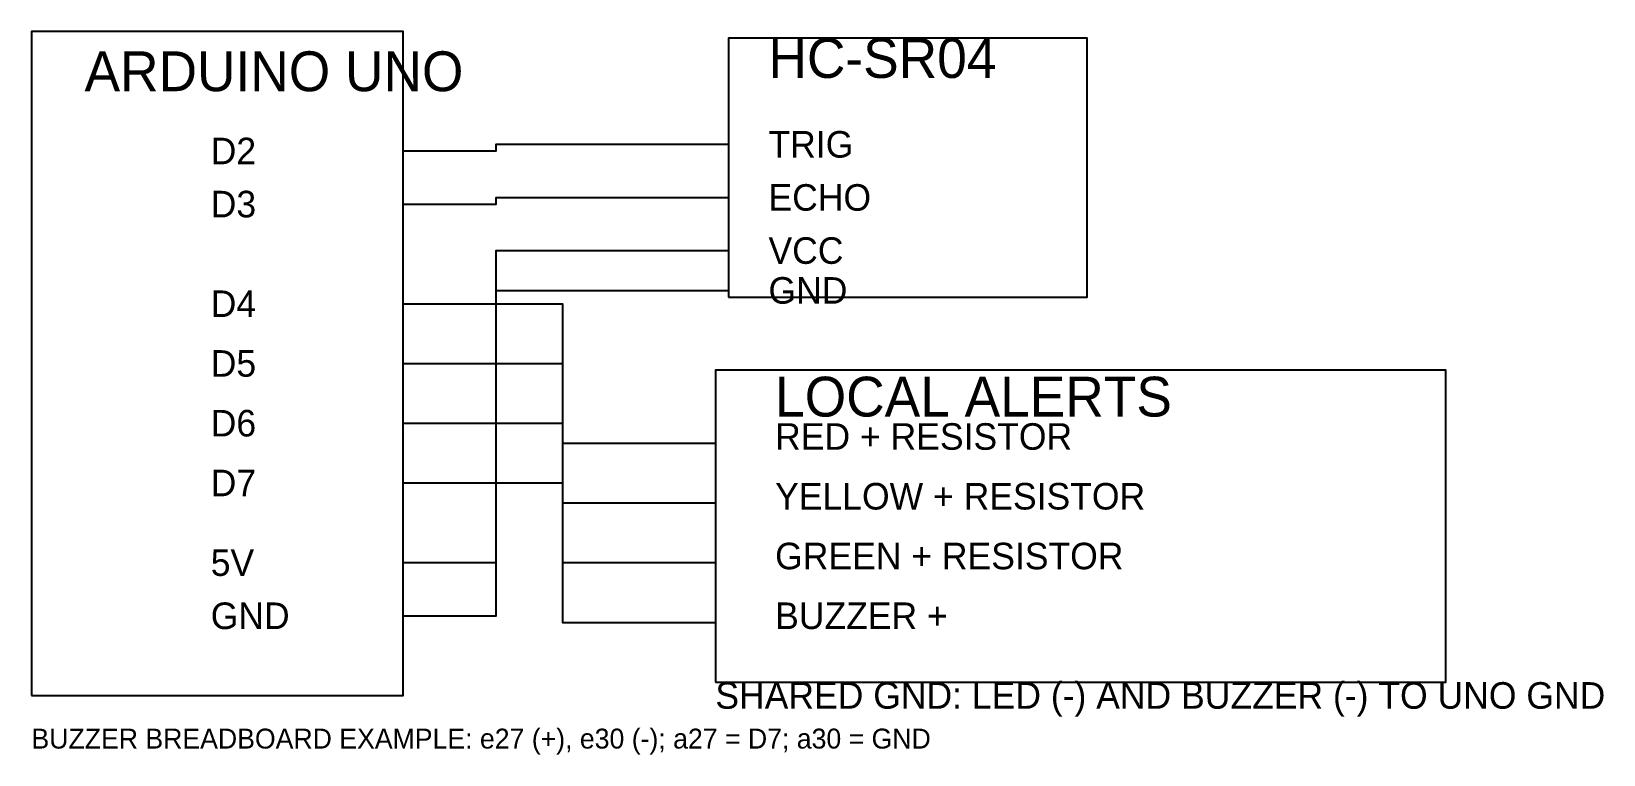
# Model space of a CAD drawing. Header units: metres. Extents: x 10 to 247, y 1 to 110.
import ezdxf

# ---------------------------------------------------------------- set-up
doc = ezdxf.new("R2010")
doc.units = ezdxf.units.M
for name, color, linetype in [('BOARD', 5, 'Continuous'), ('MODULE', 4, 'Continuous'), ('NET_BUZZER', 6, 'Continuous'), ('NET_ECHO', 5, 'Continuous'), ('NET_GND', 8, 'Continuous'), ('NET_GREEN', 3, 'Continuous'), ('NET_RED', 1, 'Continuous'), ('NET_TRIG', 2, 'Continuous'), ('NET_VCC', 1, 'Continuous'), ('NET_YELLOW', 2, 'Continuous'), ('TEXT', 7, 'Continuous')]:
    doc.layers.add(name, color=color, linetype=linetype)

msp = doc.modelspace()

# ---------------------------------------------------------------- linework, layer by layer
at = {"layer": 'BOARD'}
msp.add_lwpolyline([(10, 10), (66, 10), (66, 110), (10, 110)], close=True, dxfattribs=at)
at = {"layer": 'MODULE'}
for points in [[(115, 70), (169, 70), (169, 109), (115, 109)], [(113, 12), (223, 12), (223, 59), (113, 59)]]:
    msp.add_lwpolyline(points, close=True, dxfattribs=at)
at = {"layer": 'NET_BUZZER'}
msp.add_lwpolyline([(66, 42), (90, 42), (90, 21), (113, 21)], dxfattribs=at)
at = {"layer": 'NET_ECHO'}
msp.add_lwpolyline([(66, 84), (80, 84), (80, 85), (115, 85)], dxfattribs=at)
at = {"layer": 'NET_GND'}
msp.add_lwpolyline([(66, 22), (80, 22), (80, 71), (115, 71)], dxfattribs=at)
at = {"layer": 'NET_GREEN'}
msp.add_lwpolyline([(66, 51), (90, 51), (90, 30), (113, 30)], dxfattribs=at)
at = {"layer": 'NET_RED'}
msp.add_lwpolyline([(66, 69), (90, 69), (90, 48), (113, 48)], dxfattribs=at)
at = {"layer": 'NET_TRIG'}
msp.add_lwpolyline([(66, 92), (80, 92), (80, 93), (115, 93)], dxfattribs=at)
at = {"layer": 'NET_VCC'}
msp.add_lwpolyline([(66, 30), (80, 30), (80, 77), (115, 77)], dxfattribs=at)
at = {"layer": 'NET_YELLOW'}
msp.add_lwpolyline([(66, 60), (90, 60), (90, 39), (113, 39)], dxfattribs=at)

# ---------------------------------------------------------------- texts
at = {"layer": 'TEXT'}
for s, height, p in [('HC-SR04', 6, (121, 103)), ('ARDUINO UNO', 6, (18, 101)), ('TRIG', 4, (121, 91)), ('D2', 4, (37, 90)), ('D3', 4, (37, 82)), ('ECHO', 4, (121, 83)), ('VCC', 4, (121, 75)), ('GND', 4, (121, 69)), ('D4', 4, (37, 67)), ('D5', 4, (37, 58)), ('LOCAL ALERTS', 6, (122, 52)), ('D6', 4, (37, 49)), ('RED + RESISTOR', 4, (122, 47)), ('D7', 4, (37, 40)), ('YELLOW + RESISTOR', 4, (122, 38)), ('5V', 4, (37, 28)), ('GREEN + RESISTOR', 4, (122, 29)), ('GND', 4, (37, 20)), ('BUZZER +', 4, (122, 20)), ('SHARED GND: LED (-) AND BUZZER (-) TO UNO GND', 4, (113, 8)), ('BUZZER BREADBOARD EXAMPLE: e27 (+), e30 (-); a27 = D7; a30 = GND', 3, (10, 2))]:
    msp.add_text(s, height=height, dxfattribs=at).set_placement(p)

doc.saveas('drawing.dxf')
